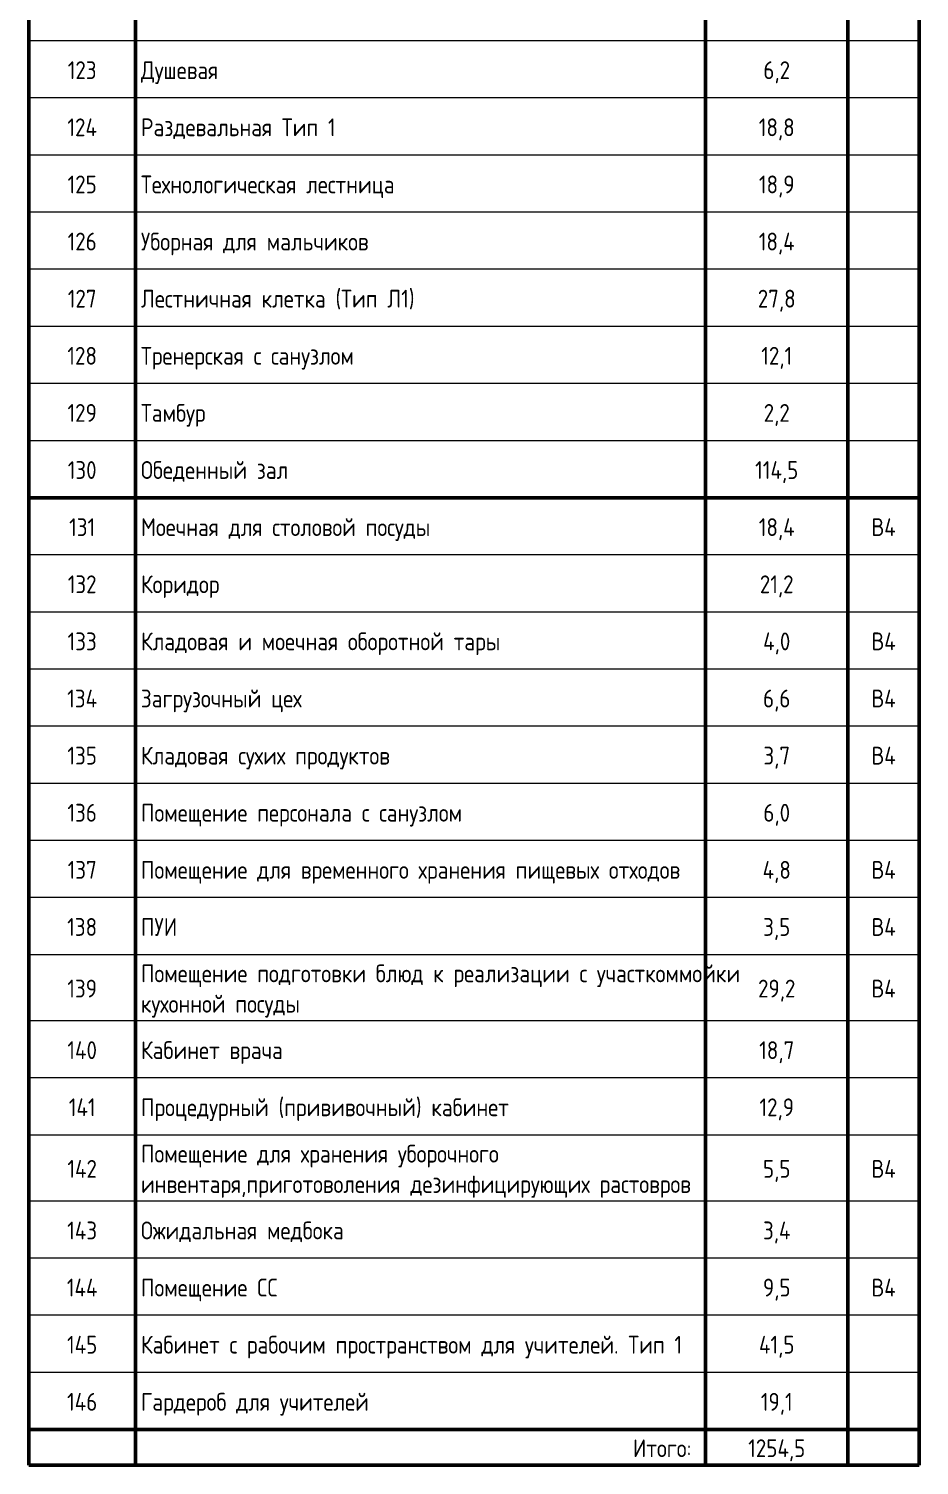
# Model space of a CAD drawing. Header units: millimetres. Extents: x -42533 to 645315, y 3457 to 82611.
# Drawn here: x 96187 to 108687, y 37672 to 57838 of the extents above; entities that cross this region are included whole.
import ezdxf

# ---------------------------------------------------------------- set-up
doc = ezdxf.new("R2010")
doc.units = ezdxf.units.MM
doc.layers.add('Графика', color=7, linetype='Continuous', lineweight=20)
doc.layers.add('Линии', color=7, linetype='Continuous', lineweight=9, true_color=0x00a600)
doc.styles.add('GOST Common_11', font='GOST_Common.ttf', dxfattribs={"width": 0.9, "height": 2.5})

msp = doc.modelspace()

# ---------------------------------------------------------------- linework, layer by layer
at = {"layer": 'Линии', "color": 7, "lineweight": 50}
for p, q in [((96186.6, 77313.7), (96186.6, 51253.9)), ((108687.5, 77313.7), (108687.5, 51253.9)), ((97686.6, 58470.4), (97686.6, 57668.6)), ((105686.6, 58470.4), (105686.6, 57668.6)), ((107686.6, 58470.4), (107686.6, 57668.6)), ((108686.6, 58470.4), (108686.6, 57668.6)), ((97686.6, 57668.6), (97686.6, 56866.8)), ((105686.6, 57668.6), (105686.6, 56866.8)), ((107686.6, 57668.6), (107686.6, 56866.8)), ((108686.6, 57668.6), (108686.6, 56866.8)), ((97686.6, 56866.8), (97686.6, 56064.9)), ((105686.6, 56866.8), (105686.6, 56064.9)), ((107686.6, 56866.8), (107686.6, 56064.9)), ((108686.6, 56866.8), (108686.6, 56064.9)), ((97686.6, 56064.9), (97686.6, 55263.1)), ((105686.6, 56064.9), (105686.6, 55263.1)), ((107686.6, 56064.9), (107686.6, 55263.1)), ((108686.6, 56064.9), (108686.6, 55263.1)), ((97686.6, 55263.1), (97686.6, 54461.2)), ((105686.6, 55263.1), (105686.6, 54461.2)), ((107686.6, 55263.1), (107686.6, 54461.2)), ((108686.6, 55263.1), (108686.6, 54461.2)), ((97686.6, 54461.2), (97686.6, 53659.4)), ((105686.6, 54461.2), (105686.6, 53659.4)), ((107686.6, 54461.2), (107686.6, 53659.4)), ((108686.6, 54461.2), (108686.6, 53659.4)), ((97686.6, 53659.4), (97686.6, 52857.6)), ((105686.6, 53659.4), (105686.6, 52857.6)), ((107686.6, 53659.4), (107686.6, 52857.6)), ((108686.6, 53659.4), (108686.6, 52857.6)), ((96186.6, 53258.5), (96186.6, 37672.4)), ((108687.5, 53258.5), (108687.5, 37672.4)), ((97686.6, 52857.6), (97686.6, 52055.7)), ((105686.6, 52857.6), (105686.6, 52055.7)), ((107686.6, 52857.6), (107686.6, 52055.7)), ((108686.6, 52857.6), (108686.6, 52055.7)), ((97686.6, 52055.7), (97686.6, 51253.9)), ((105686.6, 52055.7), (105686.6, 51253.9)), ((107686.6, 52055.7), (107686.6, 51253.9)), ((108686.6, 52055.7), (108686.6, 51253.9)), ((108687.5, 51253.9), (96186.6, 51253.9)), ((97686.6, 51253.9), (97686.6, 50452)), ((105686.6, 51253.9), (105686.6, 50452)), ((107686.6, 51253.9), (107686.6, 50452)), ((108686.6, 51253.9), (108686.6, 50452)), ((97686.6, 50452), (97686.6, 49650.2)), ((105686.6, 50452), (105686.6, 49650.2)), ((107686.6, 50452), (107686.6, 49650.2)), ((108686.6, 50452), (108686.6, 49650.2)), ((97686.6, 49650.2), (97686.6, 48848.4)), ((105686.6, 49650.2), (105686.6, 48848.4)), ((107686.6, 49650.2), (107686.6, 48848.4)), ((108686.6, 49650.2), (108686.6, 48848.4)), ((97686.6, 48848.4), (97686.6, 48046.5)), ((105686.6, 48848.4), (105686.6, 48046.5)), ((107686.6, 48848.4), (107686.6, 48046.5)), ((108686.6, 48848.4), (108686.6, 48046.5)), ((97686.6, 48046.5), (97686.6, 47244.7)), ((105686.6, 48046.5), (105686.6, 47244.7)), ((107686.6, 48046.5), (107686.6, 47244.7)), ((108686.6, 48046.5), (108686.6, 47244.7)), ((97686.6, 47244.7), (97686.6, 46442.8)), ((105686.6, 47244.7), (105686.6, 46442.8)), ((107686.6, 47244.7), (107686.6, 46442.8)), ((108686.6, 47244.7), (108686.6, 46442.8)), ((97686.6, 46442.8), (97686.6, 45641)), ((105686.6, 46442.8), (105686.6, 45641)), ((107686.6, 46442.8), (107686.6, 45641)), ((108686.6, 46442.8), (108686.6, 45641)), ((97686.6, 45641), (97686.6, 44839.1)), ((105686.6, 45641), (105686.6, 44839.1)), ((107686.6, 45641), (107686.6, 44839.1)), ((108686.6, 45641), (108686.6, 44839.1)), ((97686.6, 44839.1), (97686.6, 43911.8)), ((105686.6, 44839.1), (105686.6, 43911.8)), ((107686.6, 44839.1), (107686.6, 43911.8)), ((108686.6, 44839.1), (108686.6, 43911.8)), ((97686.6, 43911.8), (97686.6, 43110)), ((105686.6, 43911.8), (105686.6, 43110)), ((107686.6, 43911.8), (107686.6, 43110)), ((108686.6, 43911.8), (108686.6, 43110)), ((97686.6, 43110), (97686.6, 42308.2)), ((105686.6, 43110), (105686.6, 42308.2)), ((107686.6, 43110), (107686.6, 42308.2)), ((108686.6, 43110), (108686.6, 42308.2)), ((97686.6, 42308.2), (97686.6, 41380.9)), ((105686.6, 42308.2), (105686.6, 41380.9)), ((107686.6, 42308.2), (107686.6, 41380.9)), ((108686.6, 42308.2), (108686.6, 41380.9)), ((97686.6, 41380.9), (97686.6, 40579)), ((105686.6, 41380.9), (105686.6, 40579)), ((107686.6, 41380.9), (107686.6, 40579)), ((108686.6, 41380.9), (108686.6, 40579)), ((97686.6, 40579), (97686.6, 39777.2)), ((105686.6, 40579), (105686.6, 39777.2)), ((107686.6, 40579), (107686.6, 39777.2)), ((108686.6, 40579), (108686.6, 39777.2)), ((97686.6, 39777.2), (97686.6, 38975.3)), ((105686.6, 39777.2), (105686.6, 38975.3)), ((107686.6, 39777.2), (107686.6, 38975.3)), ((108686.6, 39777.2), (108686.6, 38975.3)), ((97686.6, 38975.3), (97686.6, 38173.5)), ((105686.6, 38975.3), (105686.6, 38173.5)), ((107686.6, 38975.3), (107686.6, 38173.5)), ((108686.6, 38975.3), (108686.6, 38173.5)), ((97686.6, 38173.5), (96186.6, 38173.5)), ((105686.6, 38173.5), (97686.6, 38173.5)), ((97686.6, 38173.5), (97686.6, 37672.4)), ((107686.6, 38173.5), (105686.6, 38173.5)), ((105686.6, 38173.5), (105686.6, 37672.4)), ((108686.6, 38173.5), (107686.6, 38173.5)), ((107686.6, 38173.5), (107686.6, 37672.4)), ((108686.6, 38173.5), (108686.6, 37672.4)), ((108687.5, 37672.4), (96186.6, 37672.4))]:
    msp.add_line(p, q, dxfattribs=at)
at = {"layer": 'Линии', "color": 7, "lineweight": 20}
for p, q in [((97686.6, 57668.6), (96186.6, 57668.6)), ((105686.6, 57668.6), (97686.6, 57668.6)), ((107686.6, 57668.6), (105686.6, 57668.6)), ((108686.6, 57668.6), (107686.6, 57668.6)), ((97686.6, 56866.8), (96186.6, 56866.8)), ((105686.6, 56866.8), (97686.6, 56866.8)), ((107686.6, 56866.8), (105686.6, 56866.8)), ((108686.6, 56866.8), (107686.6, 56866.8)), ((97686.6, 56064.9), (96186.6, 56064.9)), ((105686.6, 56064.9), (97686.6, 56064.9)), ((107686.6, 56064.9), (105686.6, 56064.9)), ((108686.6, 56064.9), (107686.6, 56064.9)), ((97686.6, 55263.1), (96186.6, 55263.1)), ((105686.6, 55263.1), (97686.6, 55263.1)), ((107686.6, 55263.1), (105686.6, 55263.1)), ((108686.6, 55263.1), (107686.6, 55263.1)), ((97686.6, 54461.2), (96186.6, 54461.2)), ((105686.6, 54461.2), (97686.6, 54461.2)), ((107686.6, 54461.2), (105686.6, 54461.2)), ((108686.6, 54461.2), (107686.6, 54461.2)), ((97686.6, 53659.4), (96186.6, 53659.4)), ((105686.6, 53659.4), (97686.6, 53659.4)), ((107686.6, 53659.4), (105686.6, 53659.4)), ((108686.6, 53659.4), (107686.6, 53659.4)), ((97686.6, 52857.6), (96186.6, 52857.6)), ((105686.6, 52857.6), (97686.6, 52857.6)), ((107686.6, 52857.6), (105686.6, 52857.6)), ((108686.6, 52857.6), (107686.6, 52857.6)), ((97686.6, 52055.7), (96186.6, 52055.7)), ((105686.6, 52055.7), (97686.6, 52055.7)), ((107686.6, 52055.7), (105686.6, 52055.7)), ((108686.6, 52055.7), (107686.6, 52055.7)), ((97686.6, 50452), (96186.6, 50452)), ((105686.6, 50452), (97686.6, 50452)), ((107686.6, 50452), (105686.6, 50452)), ((108686.6, 50452), (107686.6, 50452)), ((97686.6, 49650.2), (96186.6, 49650.2)), ((105686.6, 49650.2), (97686.6, 49650.2)), ((107686.6, 49650.2), (105686.6, 49650.2)), ((108686.6, 49650.2), (107686.6, 49650.2)), ((97686.6, 48848.4), (96186.6, 48848.4)), ((105686.6, 48848.4), (97686.6, 48848.4)), ((107686.6, 48848.4), (105686.6, 48848.4)), ((108686.6, 48848.4), (107686.6, 48848.4)), ((97686.6, 48046.5), (96186.6, 48046.5)), ((105686.6, 48046.5), (97686.6, 48046.5)), ((107686.6, 48046.5), (105686.6, 48046.5)), ((108686.6, 48046.5), (107686.6, 48046.5)), ((97686.6, 47244.7), (96186.6, 47244.7)), ((105686.6, 47244.7), (97686.6, 47244.7)), ((107686.6, 47244.7), (105686.6, 47244.7)), ((108686.6, 47244.7), (107686.6, 47244.7)), ((97686.6, 46442.8), (96186.6, 46442.8)), ((105686.6, 46442.8), (97686.6, 46442.8)), ((107686.6, 46442.8), (105686.6, 46442.8)), ((108686.6, 46442.8), (107686.6, 46442.8)), ((97686.6, 45641), (96186.6, 45641)), ((105686.6, 45641), (97686.6, 45641)), ((107686.6, 45641), (105686.6, 45641)), ((108686.6, 45641), (107686.6, 45641)), ((97686.6, 44839.1), (96186.6, 44839.1)), ((105686.6, 44839.1), (97686.6, 44839.1)), ((107686.6, 44839.1), (105686.6, 44839.1)), ((108686.6, 44839.1), (107686.6, 44839.1)), ((97686.6, 43911.8), (96186.6, 43911.8)), ((105686.6, 43911.8), (97686.6, 43911.8)), ((107686.6, 43911.8), (105686.6, 43911.8)), ((108686.6, 43911.8), (107686.6, 43911.8)), ((97686.6, 43110), (96186.6, 43110)), ((105686.6, 43110), (97686.6, 43110)), ((107686.6, 43110), (105686.6, 43110)), ((108686.6, 43110), (107686.6, 43110)), ((97686.6, 42308.2), (96186.6, 42308.2)), ((105686.6, 42308.2), (97686.6, 42308.2)), ((107686.6, 42308.2), (105686.6, 42308.2)), ((108686.6, 42308.2), (107686.6, 42308.2)), ((97686.6, 41380.9), (96186.6, 41380.9)), ((105686.6, 41380.9), (97686.6, 41380.9)), ((107686.6, 41380.9), (105686.6, 41380.9)), ((108686.6, 41380.9), (107686.6, 41380.9)), ((97686.6, 40579), (96186.6, 40579)), ((105686.6, 40579), (97686.6, 40579)), ((107686.6, 40579), (105686.6, 40579)), ((108686.6, 40579), (107686.6, 40579)), ((97686.6, 39777.2), (96186.6, 39777.2)), ((105686.6, 39777.2), (97686.6, 39777.2)), ((107686.6, 39777.2), (105686.6, 39777.2)), ((108686.6, 39777.2), (107686.6, 39777.2)), ((97686.6, 38975.3), (96186.6, 38975.3)), ((105686.6, 38975.3), (97686.6, 38975.3)), ((107686.6, 38975.3), (105686.6, 38975.3)), ((108686.6, 38975.3), (107686.6, 38975.3))]:
    msp.add_line(p, q, dxfattribs=at)

# ---------------------------------------------------------------- texts
at = {"layer": 'Графика', "char_height": 250, "line_spacing_factor": 1.022761, "style": 'GOST Common_11'}
for s, insert, width, attachment_point in [('123', (96936.6, 57381.3), 509.886, 2), ('Душевая', (97761.6, 57381.3), 1445.179, 1), ('6,2', (106686.6, 57381.3), 467.647, 2), ('124', (96936.6, 56579.5), 537.039, 2), ('Раздевальная Тип 1', (97761.6, 56579.5), 3252.407, 1), ('18,8', (106686.6, 56579.5), 603.415, 2), ('125', (96936.6, 55777.6), 509.886, 2), ('Технологическая лестница', (97761.6, 55777.6), 4510.527, 1), ('18,9', (106686.6, 55777.6), 603.415, 2), ('126', (96936.6, 54975.8), 509.886, 2), ('Уборная для мальчиков', (97761.6, 54975.8), 3849.788, 1), ('18,4', (106686.6, 54975.8), 630.569, 2), ('127', (96936.6, 54173.9), 509.886, 2), ('Лестничная клетка (Тип Л1)', (97761.6, 54173.9), 4595.005, 1), ('27,8', (106686.6, 54173.9), 654.705, 2), ('128', (96936.6, 53372.1), 509.886, 2), ('Тренерская с санузлом', (97761.6, 53372.1), 3765.31, 1), ('12,1', (106686.6, 53372.1), 552.125, 2), ('129', (96936.6, 52570.3), 509.886, 2), ('Тамбур', (97761.6, 52570.3), 1203.813, 1), ('2,2', (106686.6, 52570.3), 467.647, 2), ('130', (96936.6, 51768.4), 509.886, 2), ('Обеденный зал', (97761.6, 51768.4), 2407.626, 1), ('114,5', (106686.6, 51768.4), 766.337, 2), ('131', (96936.6, 50966.6), 458.595, 2), ('Моечная для столовой посуды', (97761.6, 50966.6), 4884.644, 1), ('18,4', (106686.6, 50966.6), 630.569, 2), ('В4', (108186.6, 50966.6), 428.425, 2), ('132', (96936.6, 50164.7), 509.886, 2), ('Коридор', (97761.6, 50164.7), 1336.564, 1), ('21,2', (106686.6, 50164.7), 603.415, 2), ('133', (96936.6, 49362.9), 509.886, 2), ('Кладовая и моечная оборотной тары', (97761.6, 49362.9), 6097.509, 1), ('4,0', (106686.6, 49362.9), 494.8, 2), ('В4', (108186.6, 49362.9), 428.425, 2), ('134', (96936.6, 48561.1), 537.039, 2), ('Загрузочный цех', (97761.6, 48561.1), 2796.829, 1), ('6,6', (106686.6, 48561.1), 467.647, 2), ('В4', (108186.6, 48561.1), 428.425, 2), ('135', (96936.6, 47759.2), 509.886, 2), ('Кладовая сухих продуктов', (97761.6, 47759.2), 4413.981, 1), ('3,7', (106686.6, 47759.2), 467.647, 2), ('В4', (108186.6, 47759.2), 428.425, 2), ('136', (96936.6, 46957.4), 509.886, 2), ('Помещение персонала с санузлом', (97761.6, 46957.4), 5491.076, 1), ('6,0', (106686.6, 46957.4), 467.647, 2), ('137', (96936.6, 46155.5), 509.886, 2), ('Помещение для временного хранения пищевых отходов', (97761.6, 46155.5), 9051.225, 1), ('4,8', (106686.6, 46155.5), 494.8, 2), ('В4', (108186.6, 46155.5), 428.425, 2), ('138', (96936.6, 45353.7), 509.886, 2), ('ПУИ', (97761.6, 45353.7), 642.637, 1), ('3,5', (106686.6, 45353.7), 467.647, 2), ('В4', (108186.6, 45353.7), 428.425, 2), ('Помещение подготовки блюд к реализации с участкоммойки кухонной посуды', (97761.6, 44702.2), 8966.747, 1), ('139', (96936.6, 44489.1), 509.886, 2), ('29,2', (106686.6, 44489.1), 654.705, 2), ('В4', (108186.6, 44489.1), 428.425, 2), ('140', (96936.6, 43624.6), 537.039, 2), ('Кабинет врача', (97761.6, 43624.6), 2501.155, 1), ('18,7', (106686.6, 43624.6), 603.415, 2), ('141', (96936.6, 42822.7), 485.749, 2), ('Процедурный (прививочный) кабинет', (97761.6, 42822.7), 6019.065, 1), ('12,9', (106686.6, 42822.7), 603.415, 2), ('Помещение для хранения уборочного инвентаря,приготоволения дезинфицирующих растовров', (97761.6, 42171.2), 8007.317, 1), ('142', (96936.6, 41958.1), 537.039, 2), ('5,5', (106686.6, 41958.1), 467.647, 2), ('В4', (108186.6, 41958.1), 428.425, 2), ('143', (96936.6, 41093.6), 537.039, 2), ('Ожидальная медбока', (97761.6, 41093.6), 3463.602, 1), ('3,4', (106686.6, 41093.6), 494.8, 2), ('144', (96936.6, 40291.7), 564.193, 2), ('Помещение СС', (97761.6, 40291.7), 2286.943, 1), ('9,5', (106686.6, 40291.7), 467.647, 2), ('В4', (108186.6, 40291.7), 428.425, 2), ('145', (96936.6, 39489.9), 537.039, 2), ('Кабинет с рабочим пространством для учителей. Тип 1', (97761.6, 39489.9), 9063.293, 1), ('41,5', (106686.6, 39489.9), 630.569, 2), ('146', (96936.6, 38688.1), 537.039, 2), ('Гардероб для учителей', (97761.6, 38688.1), 3822.634, 1), ('19,1', (106686.6, 38688.1), 552.125, 2), ('Итого:', (105490, 38036.6), 3822.634, 3), ('1254,5', (106686.6, 38036.6), 1004.686, 2)]:
    msp.add_mtext(s, dxfattribs=dict(at, insert=insert, width=width, attachment_point=attachment_point))

doc.saveas('drawing.dxf')
